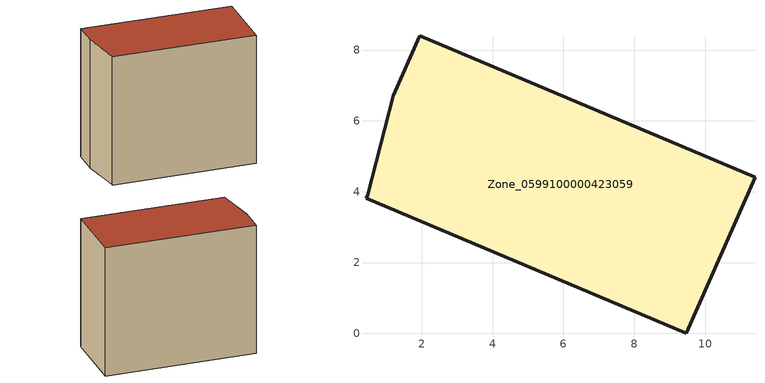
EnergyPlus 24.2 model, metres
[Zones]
Zone_0599100000423059
 floor ground (C_G): 0.48,3.91 1.2,6.72 1.94,8.41 11.41,4.41 9.47,0 0.44,3.82 z0
 wall outside (C_F): 9.47,0 11.41,4.41 1.94,8.41 1.2,6.72 0.48,3.91 0.44,3.82 9.47,0 z0:9.01
 roof outside (C_R): 1.2,6.72 0.48,3.91 0.44,3.82 9.47,0 11.41,4.41 1.94,8.41 z9.01
[BUILDING]
Pand.0599100000423059: North Axis=0; Terrain=City; Loads Convergence Tolerance Value=0.04; Temperature Convergence Tolerance Value=0.4; Solar Distribution=FullExterior; Maximum Number of Warmup Days=25; Minimum Number of Warmup Days=1
[Site:Location]
Rotterdam.The.Hague.AP_ZH_NLD Design_Conditions: Latitude=51.96; Longitude=4.45; Time Zone=1; Elevation=-4.5
[SITE:GROUNDTEMPERATURE:BUILDINGSURFACE]
18, 18, 18, 18, 18, 18, 18, 18, 18, 18, 18, 18
[MATERIAL] Thermal Absorptance=0.9; Solar Absorptance=0.7; Visible Absorptance=0.7
Name | Roughness | Thickness | Conductivity | Density | Specific Heat
G.TI.1992-2005 | MediumSmooth | 0.15 | 0.06 | 540 | 1210
F.TI.1992-2005 | Rough | 0.3 | 0.12 | 1920 | 840
R.TI.1992-2005 | MediumRough | 0.2 | 0.08 | 1500 | 1000
[CONSTRUCTION]
C_G: G.TI.1992-2005
C_F: F.TI.1992-2005
C_R: R.TI.1992-2005
[ZONE]
Zone_0599100000423059: Type=1; Multiplier=1; Ceiling Height=Autocalculate; Volume=Autocalculate; Floor Area=autocalculate; Part of Total Floor Area=Yes
[ZONEINFILTRATION:DESIGNFLOWRATE]
Infil_Zone_0599100000423059: Zone or ZoneList or Space or SpaceList=Zone_0599100000423059; Schedule=AlwaysOn; Design Flow Rate Calculation Method=Flow/Area; Flow Rate per Floor Area=0.0015; Constant Term Coefficient=1; Temperature Term Coefficient=0; Velocity Term Coefficient=0; Velocity Squared Term Coefficient=0
[HVACTEMPLATE:ZONE:IDEALLOADSAIRSYSTEM]
Zone_0599100000423059: Maximum Heating Supply Air Temperature=50; Minimum Cooling Supply Air Temperature=13; Maximum Heating Supply Air Humidity Ratio=0.0156; Minimum Cooling Supply Air Humidity Ratio=0.0077; Heating Limit=NoLimit; Cooling Limit=NoLimit; Dehumidification Control Type=ConstantSensibleHeatRatio; Cooling Sensible Heat Ratio=0.7; Dehumidification Setpoint=60; Humidification Control Type=None; Humidification Setpoint=30; Outdoor Air Method=None; Outdoor Air Flow Rate per Person=0.00944; Outdoor Air Flow Rate per Zone Floor Area=0; Outdoor Air Flow Rate per Zone=0; Demand Controlled Ventilation Type=None; Outdoor Air Economizer Type=NoEconomizer; Heat Recovery Type=None; Sensible Heat Recovery Effectiveness=0.7; Latent Heat Recovery Effectiveness=0.65
[ZONECONTROL:THERMOSTAT]
ThermostatControl_Zone_0599100000423059: Zone or ZoneList=Zone_0599100000423059; Control Type Schedule=DualSetpointControlType; Control 1=Thermostat_Zone_0599100000423059; Temperature Difference Between Cutout And Setpoint=0
[THERMOSTATSETPOINT:DUALSETPOINT]
Thermostat_Zone_0599100000423059: Heating Setpoint Temperature Schedule=HeatingSetpoint_Zone_0599100000423059; Cooling Setpoint Temperature Schedule=CoolingSetpoint_Zone_0599100000423059
[SCHEDULE:COMPACT]
HeatingSetpoint_Zone_0599100000423059: Through: 12/31, For: AllDays, Until: 24:00, 21
CoolingSetpoint_Zone_0599100000423059: Through: 12/31, For: AllDays, Until: 24:00, 24
DualSetpointControlType: Through: 12/31, For: AllDays, Until: 24:00, 4
AlwaysOn: Through: 12/31, For: AllDays, Until: 24:00, 1
